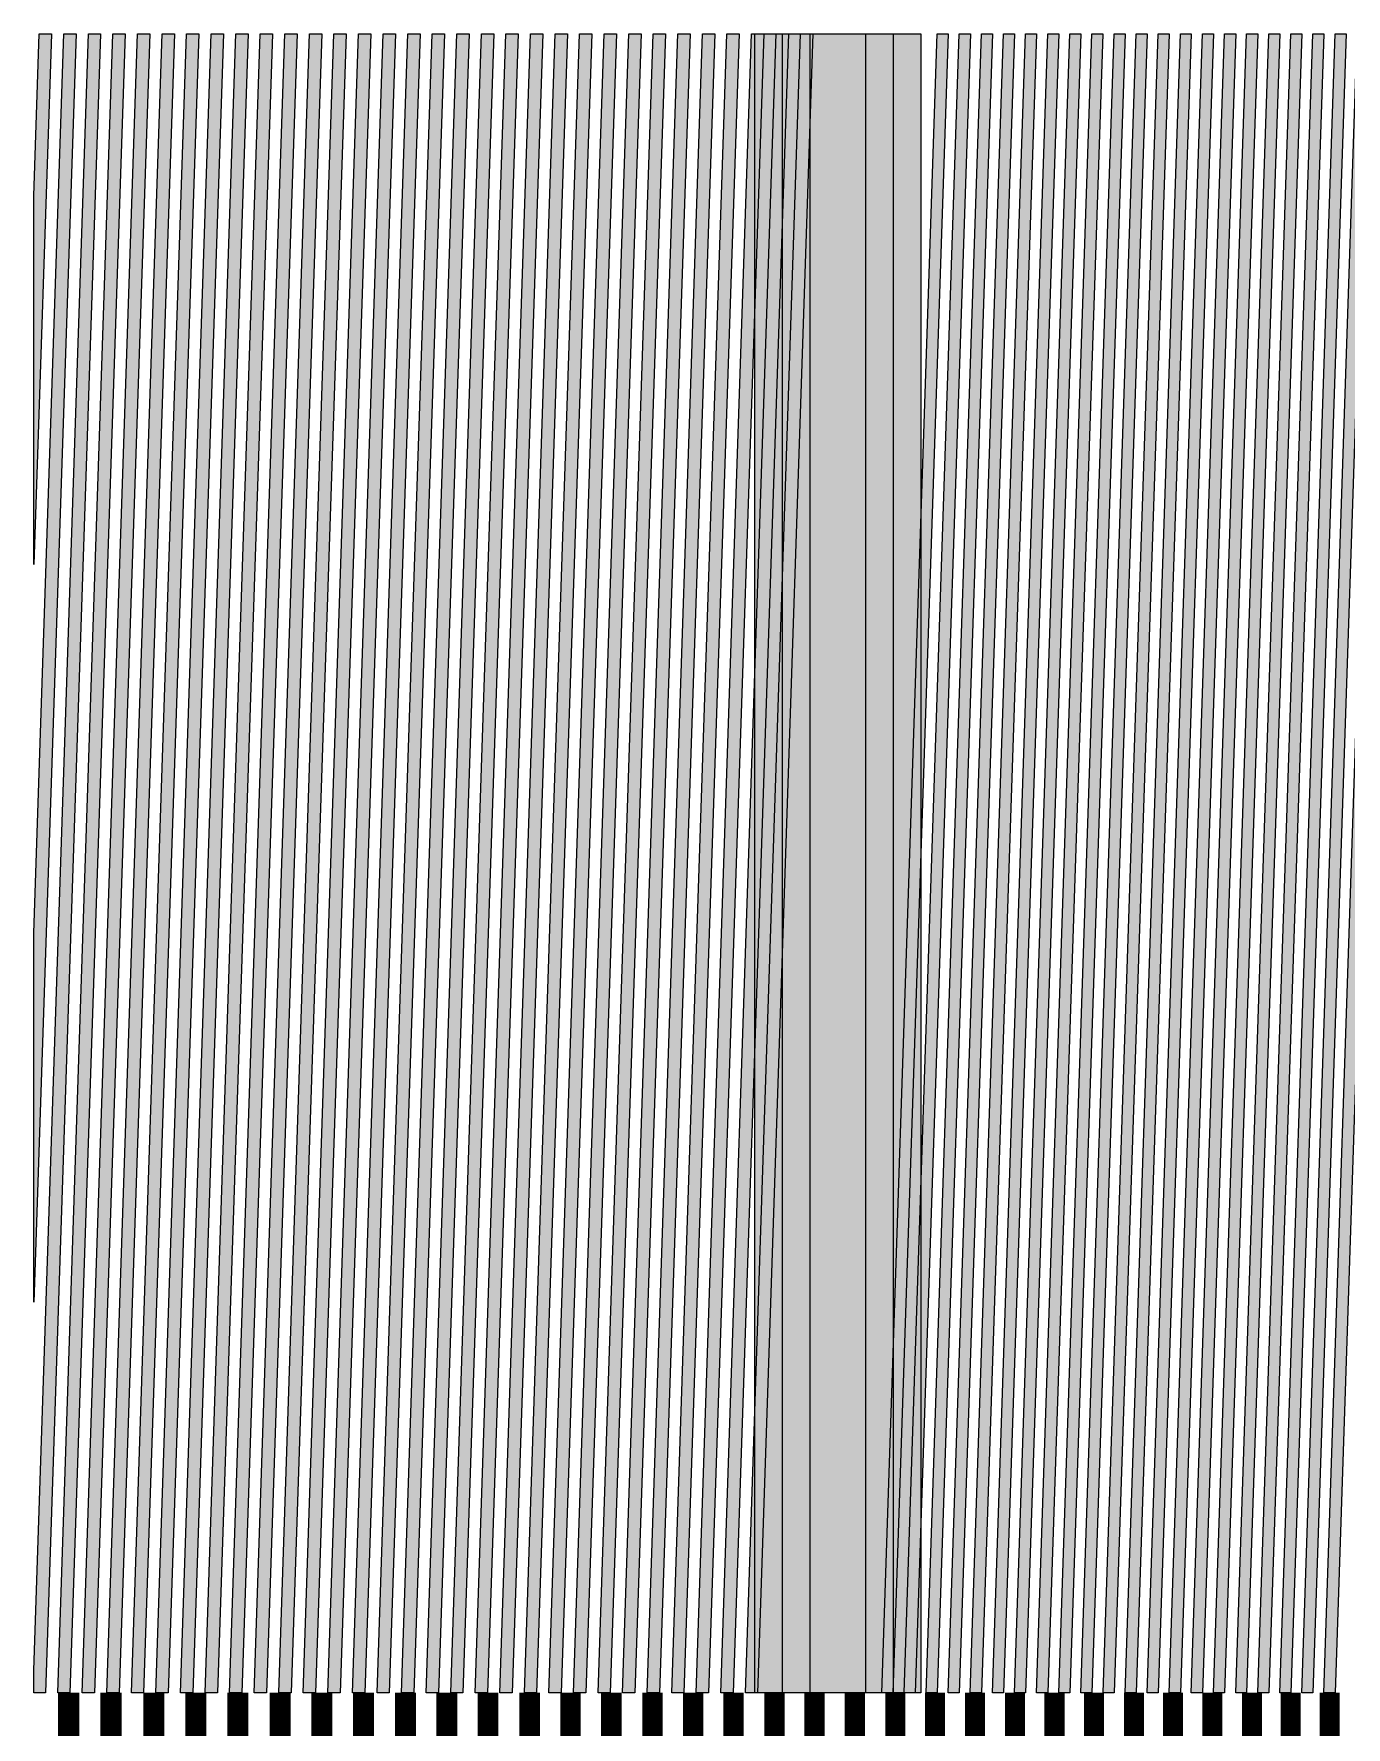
# Model space of a CAD drawing. Header units: millimetres. Extents: x 0 to 420, y 0 to 297.
# Drawn here: x 169.25 to 179.04, y 67.8 to 80.44 of the extents above; entities that cross this region are included whole.
import ezdxf

# ---------------------------------------------------------------- set-up
doc = ezdxf.new("R2010")
doc.units = ezdxf.units.MM
doc.layers.add('PERIPHERY', color=7, linetype='Continuous')

msp = doc.modelspace()

# ---------------------------------------------------------------- hatches: boundary and pattern name
at = {"layer": 'PERIPHERY', "true_color": 0x000000}
h = msp.add_hatch(color=7, dxfattribs=at)
h.dxf.hatch_style = 1
h.paths.add_polyline_path([(169.247, 79.23), (169.287, 80.438), (169.379, 80.438), (169.247, 76.478), (169.247, 79.23)])
h = msp.add_hatch(color=7, dxfattribs=at)
h.dxf.hatch_style = 1
h.paths.add_polyline_path([(169.247, 73.73), (169.47, 80.438), (169.562, 80.438), (169.247, 70.976), (169.247, 73.73)])
h = msp.add_hatch(color=7, dxfattribs=at)
h.dxf.hatch_style = 1
h.paths.add_polyline_path([(169.247, 68.229), (169.654, 80.438), (169.745, 80.438), (169.333, 68.062), (169.247, 68.062), (169.247, 68.229)])
h = msp.add_hatch(color=7, dxfattribs=at)
h.dxf.hatch_style = 1
h.paths.add_polyline_path([(169.837, 80.438), (169.929, 80.438), (169.516, 68.062), (169.425, 68.062), (169.837, 80.438)])
h = msp.add_hatch(color=7, dxfattribs=at)
h.dxf.hatch_style = 1
h.paths.add_polyline_path([(170.02, 80.438), (170.112, 80.438), (169.7, 68.062), (169.608, 68.062), (170.02, 80.438)])
h = msp.add_hatch(color=7, dxfattribs=at)
h.dxf.hatch_style = 1
h.paths.add_polyline_path([(170.204, 80.438), (170.296, 80.438), (169.883, 68.062), (169.791, 68.062), (170.204, 80.438)])
h = msp.add_hatch(color=7, dxfattribs=at)
h.dxf.hatch_style = 1
h.paths.add_polyline_path([(170.387, 80.438), (170.479, 80.438), (170.066, 68.062), (169.975, 68.062), (170.387, 80.438)])
h = msp.add_hatch(color=7, dxfattribs=at)
h.dxf.hatch_style = 1
h.paths.add_polyline_path([(170.57, 80.438), (170.662, 80.438), (170.25, 68.062), (170.158, 68.062), (170.57, 80.438)])
h = msp.add_hatch(color=7, dxfattribs=at)
h.dxf.hatch_style = 1
h.paths.add_polyline_path([(170.754, 80.438), (170.846, 80.438), (170.433, 68.062), (170.341, 68.062), (170.754, 80.438)])
h = msp.add_hatch(color=7, dxfattribs=at)
h.dxf.hatch_style = 1
h.paths.add_polyline_path([(170.937, 80.438), (171.029, 80.438), (170.617, 68.062), (170.525, 68.062), (170.937, 80.438)])
h = msp.add_hatch(color=7, dxfattribs=at)
h.dxf.hatch_style = 1
h.paths.add_polyline_path([(171.12, 80.438), (171.212, 80.438), (170.8, 68.062), (170.708, 68.062), (171.12, 80.438)])
h = msp.add_hatch(color=7, dxfattribs=at)
h.dxf.hatch_style = 1
h.paths.add_polyline_path([(171.304, 80.438), (171.396, 80.438), (170.983, 68.062), (170.891, 68.062), (171.304, 80.438)])
h = msp.add_hatch(color=7, dxfattribs=at)
h.dxf.hatch_style = 1
h.paths.add_polyline_path([(171.487, 80.438), (171.579, 80.438), (171.167, 68.062), (171.075, 68.062), (171.487, 80.438)])
h = msp.add_hatch(color=7, dxfattribs=at)
h.dxf.hatch_style = 1
h.paths.add_polyline_path([(171.671, 80.438), (171.762, 80.438), (171.35, 68.062), (171.258, 68.062), (171.671, 80.438)])
h = msp.add_hatch(color=7, dxfattribs=at)
h.dxf.hatch_style = 1
h.paths.add_polyline_path([(171.854, 80.438), (171.946, 80.438), (171.533, 68.062), (171.442, 68.062), (171.854, 80.438)])
h = msp.add_hatch(color=7, dxfattribs=at)
h.dxf.hatch_style = 1
h.paths.add_polyline_path([(172.037, 80.438), (172.129, 80.438), (171.716, 68.062), (171.625, 68.062), (172.037, 80.438)])
h = msp.add_hatch(color=7, dxfattribs=at)
h.dxf.hatch_style = 1
h.paths.add_polyline_path([(172.22, 80.438), (172.312, 80.438), (171.9, 68.062), (171.808, 68.062), (172.22, 80.438)])
h = msp.add_hatch(color=7, dxfattribs=at)
h.dxf.hatch_style = 1
h.paths.add_polyline_path([(172.404, 80.438), (172.495, 80.438), (172.083, 68.062), (171.991, 68.062), (172.404, 80.438)])
h = msp.add_hatch(color=7, dxfattribs=at)
h.dxf.hatch_style = 1
h.paths.add_polyline_path([(172.587, 80.438), (172.679, 80.438), (172.266, 68.062), (172.174, 68.062), (172.587, 80.438)])
h = msp.add_hatch(color=7, dxfattribs=at)
h.dxf.hatch_style = 1
h.paths.add_polyline_path([(172.77, 80.438), (172.862, 80.438), (172.449, 68.062), (172.358, 68.062), (172.77, 80.438)])
h = msp.add_hatch(color=7, dxfattribs=at)
h.dxf.hatch_style = 1
h.paths.add_polyline_path([(172.954, 80.438), (173.045, 80.438), (172.633, 68.062), (172.541, 68.062), (172.954, 80.438)])
h = msp.add_hatch(color=7, dxfattribs=at)
h.dxf.hatch_style = 1
h.paths.add_polyline_path([(173.137, 80.438), (173.229, 80.438), (172.816, 68.062), (172.725, 68.062), (173.137, 80.438)])
h = msp.add_hatch(color=7, dxfattribs=at)
h.dxf.hatch_style = 1
h.paths.add_polyline_path([(173.32, 80.438), (173.412, 80.438), (172.999, 68.062), (172.908, 68.062), (173.32, 80.438)])
h = msp.add_hatch(color=7, dxfattribs=at)
h.dxf.hatch_style = 1
h.paths.add_polyline_path([(173.504, 80.438), (173.595, 80.438), (173.183, 68.062), (173.091, 68.062), (173.504, 80.438)])
h = msp.add_hatch(color=7, dxfattribs=at)
h.dxf.hatch_style = 1
h.paths.add_polyline_path([(173.687, 80.438), (173.779, 80.438), (173.366, 68.062), (173.275, 68.062), (173.687, 80.438)])
h = msp.add_hatch(color=7, dxfattribs=at)
h.dxf.hatch_style = 1
h.paths.add_polyline_path([(173.87, 80.438), (173.962, 80.438), (173.549, 68.062), (173.458, 68.062), (173.87, 80.438)])
h = msp.add_hatch(color=7, dxfattribs=at)
h.dxf.hatch_style = 1
h.paths.add_polyline_path([(174.054, 80.438), (174.146, 80.438), (173.733, 68.062), (173.641, 68.062), (174.054, 80.438)])
h = msp.add_hatch(color=7, dxfattribs=at)
h.dxf.hatch_style = 1
h.paths.add_polyline_path([(174.237, 80.438), (174.329, 80.438), (173.916, 68.062), (173.825, 68.062), (174.237, 80.438)])
h = msp.add_hatch(color=7, dxfattribs=at)
h.dxf.hatch_style = 1
h.paths.add_polyline_path([(174.42, 80.438), (174.512, 80.438), (174.099, 68.062), (174.008, 68.062), (174.42, 80.438)])
h = msp.add_hatch(color=7, dxfattribs=at)
h.dxf.hatch_style = 1
h.paths.add_polyline_path([(174.604, 80.438), (174.695, 80.438), (174.283, 68.062), (174.191, 68.062), (174.604, 80.438)])
h = msp.add_hatch(color=7, dxfattribs=at)
h.dxf.hatch_style = 1
h.paths.add_polyline_path([(174.787, 80.438), (174.879, 80.438), (174.466, 68.062), (174.374, 68.062), (174.787, 80.438)])
h = msp.add_hatch(color=7, dxfattribs=at)
h.dxf.hatch_style = 1
h.paths.add_polyline_path([(174.97, 80.438), (175.062, 80.438), (174.649, 68.062), (174.558, 68.062), (174.97, 80.438)])
h = msp.add_hatch(color=7, dxfattribs=at)
h.dxf.hatch_style = 1
h.paths.add_polyline_path([(174.628, 80.438), (175.453, 80.438), (175.453, 68.062), (174.628, 68.062), (174.628, 80.438)])
h = msp.add_hatch(color=7, dxfattribs=at)
h.dxf.hatch_style = 1
h.paths.add_polyline_path([(174.834, 80.438), (175.66, 80.438), (175.66, 68.062), (174.834, 68.062), (174.834, 80.438)])
h = msp.add_hatch(color=7, dxfattribs=at)
h.dxf.hatch_style = 1
h.paths.add_polyline_path([(175.041, 80.438), (175.866, 80.438), (175.866, 68.062), (175.041, 68.062), (175.041, 80.438)])
h = msp.add_hatch(color=7, dxfattribs=at)
h.dxf.hatch_style = 1
h.paths.add_polyline_path([(175.989, 80.438), (176.072, 80.438), (175.659, 68.062), (175.577, 68.062), (175.989, 80.438)])
h = msp.add_hatch(color=7, dxfattribs=at)
h.dxf.hatch_style = 1
h.paths.add_polyline_path([(176.154, 80.438), (176.237, 80.438), (175.824, 68.062), (175.742, 68.062), (176.154, 80.438)])
h = msp.add_hatch(color=7, dxfattribs=at)
h.dxf.hatch_style = 1
h.paths.add_polyline_path([(176.319, 80.438), (176.402, 80.438), (175.989, 68.062), (175.907, 68.062), (176.319, 80.438)])
h = msp.add_hatch(color=7, dxfattribs=at)
h.dxf.hatch_style = 1
h.paths.add_polyline_path([(176.484, 80.438), (176.566, 80.438), (176.154, 68.062), (176.072, 68.062), (176.484, 80.438)])
h = msp.add_hatch(color=7, dxfattribs=at)
h.dxf.hatch_style = 1
h.paths.add_polyline_path([(176.649, 80.438), (176.731, 80.438), (176.319, 68.062), (176.236, 68.062), (176.649, 80.438)])
h = msp.add_hatch(color=7, dxfattribs=at)
h.dxf.hatch_style = 1
h.paths.add_polyline_path([(176.814, 80.438), (176.896, 80.438), (176.484, 68.062), (176.401, 68.062), (176.814, 80.438)])
h = msp.add_hatch(color=7, dxfattribs=at)
h.dxf.hatch_style = 1
h.paths.add_polyline_path([(176.979, 80.438), (177.061, 80.438), (176.649, 68.062), (176.566, 68.062), (176.979, 80.438)])
h = msp.add_hatch(color=7, dxfattribs=at)
h.dxf.hatch_style = 1
h.paths.add_polyline_path([(177.144, 80.438), (177.226, 80.438), (176.814, 68.062), (176.731, 68.062), (177.144, 80.438)])
h = msp.add_hatch(color=7, dxfattribs=at)
h.dxf.hatch_style = 1
h.paths.add_polyline_path([(177.309, 80.438), (177.391, 80.438), (176.979, 68.062), (176.896, 68.062), (177.309, 80.438)])
h = msp.add_hatch(color=7, dxfattribs=at)
h.dxf.hatch_style = 1
h.paths.add_polyline_path([(177.474, 80.438), (177.556, 80.438), (177.144, 68.062), (177.062, 68.062), (177.474, 80.438)])
h = msp.add_hatch(color=7, dxfattribs=at)
h.dxf.hatch_style = 1
h.paths.add_polyline_path([(177.639, 80.438), (177.721, 80.438), (177.309, 68.062), (177.227, 68.062), (177.639, 80.438)])
h = msp.add_hatch(color=7, dxfattribs=at)
h.dxf.hatch_style = 1
h.paths.add_polyline_path([(177.804, 80.438), (177.886, 80.438), (177.474, 68.062), (177.392, 68.062), (177.804, 80.438)])
h = msp.add_hatch(color=7, dxfattribs=at)
h.dxf.hatch_style = 1
h.paths.add_polyline_path([(177.969, 80.438), (178.051, 80.438), (177.639, 68.062), (177.556, 68.062), (177.969, 80.438)])
h = msp.add_hatch(color=7, dxfattribs=at)
h.dxf.hatch_style = 1
h.paths.add_polyline_path([(178.134, 80.438), (178.217, 80.438), (177.804, 68.062), (177.721, 68.062), (178.134, 80.438)])
h = msp.add_hatch(color=7, dxfattribs=at)
h.dxf.hatch_style = 1
h.paths.add_polyline_path([(178.299, 80.438), (178.382, 80.438), (177.969, 68.062), (177.886, 68.062), (178.299, 80.438)])
h = msp.add_hatch(color=7, dxfattribs=at)
h.dxf.hatch_style = 1
h.paths.add_polyline_path([(178.464, 80.438), (178.547, 80.438), (178.134, 68.062), (178.052, 68.062), (178.464, 80.438)])
h = msp.add_hatch(color=7, dxfattribs=at)
h.dxf.hatch_style = 1
h.paths.add_polyline_path([(178.629, 80.438), (178.711, 80.438), (178.299, 68.062), (178.217, 68.062), (178.629, 80.438)])
h = msp.add_hatch(color=7, dxfattribs=at)
h.dxf.hatch_style = 1
h.paths.add_polyline_path([(178.794, 80.438), (178.876, 80.438), (178.464, 68.062), (178.382, 68.062), (178.794, 80.438)])
h = msp.add_hatch(color=7, dxfattribs=at)
h.dxf.hatch_style = 1
h.paths.add_polyline_path([(178.959, 80.438), (179.041, 80.438), (178.629, 68.062), (178.546, 68.062), (178.959, 80.438)])
h = msp.add_hatch(color=7, dxfattribs=at)
h.dxf.hatch_style = 1
h.paths.add_polyline_path([(179.124, 80.438), (179.206, 80.438), (178.794, 68.062), (178.711, 68.062), (179.124, 80.438)])
h = msp.add_hatch(color=7, dxfattribs=at)
h.dxf.hatch_style = 1
h.paths.add_polyline_path([(179.289, 80.438), (179.371, 80.438), (178.959, 68.062), (178.876, 68.062), (179.289, 80.438)])

# ---------------------------------------------------------------- linework, layer by layer
at = {"layer": 'PERIPHERY', "color": 250}
for points in [[(169.247, 79.23), (169.287, 80.438), (169.379, 80.438), (169.247, 76.478), (169.247, 79.23)], [(169.247, 73.73), (169.47, 80.438), (169.562, 80.438), (169.247, 70.976), (169.247, 73.73)], [(169.247, 68.229), (169.654, 80.438), (169.745, 80.438), (169.333, 68.062), (169.247, 68.062), (169.247, 68.229)], [(169.837, 80.438), (169.929, 80.438), (169.516, 68.062), (169.425, 68.062), (169.837, 80.438)], [(170.02, 80.438), (170.112, 80.438), (169.7, 68.062), (169.608, 68.062), (170.02, 80.438)], [(170.204, 80.438), (170.296, 80.438), (169.883, 68.062), (169.791, 68.062), (170.204, 80.438)], [(170.387, 80.438), (170.479, 80.438), (170.066, 68.062), (169.975, 68.062), (170.387, 80.438)], [(170.57, 80.438), (170.662, 80.438), (170.25, 68.062), (170.158, 68.062), (170.57, 80.438)], [(170.754, 80.438), (170.846, 80.438), (170.433, 68.062), (170.341, 68.062), (170.754, 80.438)], [(170.937, 80.438), (171.029, 80.438), (170.617, 68.062), (170.525, 68.062), (170.937, 80.438)], [(171.12, 80.438), (171.212, 80.438), (170.8, 68.062), (170.708, 68.062), (171.12, 80.438)], [(171.304, 80.438), (171.396, 80.438), (170.983, 68.062), (170.891, 68.062), (171.304, 80.438)], [(171.487, 80.438), (171.579, 80.438), (171.167, 68.062), (171.075, 68.062), (171.487, 80.438)], [(171.671, 80.438), (171.762, 80.438), (171.35, 68.062), (171.258, 68.062), (171.671, 80.438)], [(171.854, 80.438), (171.946, 80.438), (171.533, 68.062), (171.442, 68.062), (171.854, 80.438)], [(172.037, 80.438), (172.129, 80.438), (171.716, 68.062), (171.625, 68.062), (172.037, 80.438)], [(172.22, 80.438), (172.312, 80.438), (171.9, 68.062), (171.808, 68.062), (172.22, 80.438)], [(172.404, 80.438), (172.495, 80.438), (172.083, 68.062), (171.991, 68.062), (172.404, 80.438)], [(172.587, 80.438), (172.679, 80.438), (172.266, 68.062), (172.174, 68.062), (172.587, 80.438)], [(172.77, 80.438), (172.862, 80.438), (172.449, 68.062), (172.358, 68.062), (172.77, 80.438)], [(172.954, 80.438), (173.045, 80.438), (172.633, 68.062), (172.541, 68.062), (172.954, 80.438)], [(173.137, 80.438), (173.229, 80.438), (172.816, 68.062), (172.725, 68.062), (173.137, 80.438)], [(173.32, 80.438), (173.412, 80.438), (172.999, 68.062), (172.908, 68.062), (173.32, 80.438)], [(173.504, 80.438), (173.595, 80.438), (173.183, 68.062), (173.091, 68.062), (173.504, 80.438)], [(173.687, 80.438), (173.779, 80.438), (173.366, 68.062), (173.275, 68.062), (173.687, 80.438)], [(173.87, 80.438), (173.962, 80.438), (173.549, 68.062), (173.458, 68.062), (173.87, 80.438)], [(174.054, 80.438), (174.146, 80.438), (173.733, 68.062), (173.641, 68.062), (174.054, 80.438)], [(174.237, 80.438), (174.329, 80.438), (173.916, 68.062), (173.825, 68.062), (174.237, 80.438)], [(174.42, 80.438), (174.512, 80.438), (174.099, 68.062), (174.008, 68.062), (174.42, 80.438)], [(174.604, 80.438), (174.695, 80.438), (174.283, 68.062), (174.191, 68.062), (174.604, 80.438)], [(174.787, 80.438), (174.879, 80.438), (174.466, 68.062), (174.374, 68.062), (174.787, 80.438)], [(174.97, 80.438), (175.062, 80.438), (174.649, 68.062), (174.558, 68.062), (174.97, 80.438)], [(174.628, 80.438), (175.453, 80.438), (175.453, 68.062), (174.628, 68.062), (174.628, 80.438)], [(174.834, 80.438), (175.66, 80.438), (175.66, 68.062), (174.834, 68.062), (174.834, 80.438)], [(175.041, 80.438), (175.866, 80.438), (175.866, 68.062), (175.041, 68.062), (175.041, 80.438)], [(175.989, 80.438), (176.072, 80.438), (175.659, 68.062), (175.577, 68.062), (175.989, 80.438)], [(176.154, 80.438), (176.237, 80.438), (175.824, 68.062), (175.742, 68.062), (176.154, 80.438)], [(176.319, 80.438), (176.402, 80.438), (175.989, 68.062), (175.907, 68.062), (176.319, 80.438)], [(176.484, 80.438), (176.566, 80.438), (176.154, 68.062), (176.072, 68.062), (176.484, 80.438)], [(176.649, 80.438), (176.731, 80.438), (176.319, 68.062), (176.236, 68.062), (176.649, 80.438)], [(176.814, 80.438), (176.896, 80.438), (176.484, 68.062), (176.401, 68.062), (176.814, 80.438)], [(176.979, 80.438), (177.061, 80.438), (176.649, 68.062), (176.566, 68.062), (176.979, 80.438)], [(177.144, 80.438), (177.226, 80.438), (176.814, 68.062), (176.731, 68.062), (177.144, 80.438)], [(177.309, 80.438), (177.391, 80.438), (176.979, 68.062), (176.896, 68.062), (177.309, 80.438)], [(177.474, 80.438), (177.556, 80.438), (177.144, 68.062), (177.062, 68.062), (177.474, 80.438)], [(177.639, 80.438), (177.721, 80.438), (177.309, 68.062), (177.227, 68.062), (177.639, 80.438)], [(177.804, 80.438), (177.886, 80.438), (177.474, 68.062), (177.392, 68.062), (177.804, 80.438)], [(177.969, 80.438), (178.051, 80.438), (177.639, 68.062), (177.556, 68.062), (177.969, 80.438)], [(178.134, 80.438), (178.217, 80.438), (177.804, 68.062), (177.721, 68.062), (178.134, 80.438)], [(178.299, 80.438), (178.382, 80.438), (177.969, 68.062), (177.886, 68.062), (178.299, 80.438)], [(178.464, 80.438), (178.547, 80.438), (178.134, 68.062), (178.052, 68.062), (178.464, 80.438)], [(178.629, 80.438), (178.711, 80.438), (178.299, 68.062), (178.217, 68.062), (178.629, 80.438)], [(178.794, 80.438), (178.876, 80.438), (178.464, 68.062), (178.382, 68.062), (178.794, 80.438)], [(178.959, 80.438), (179.041, 80.438), (178.629, 68.062), (178.546, 68.062), (178.959, 80.438)], [(179.124, 80.438), (179.206, 80.438), (178.794, 68.062), (178.711, 68.062), (179.124, 80.438)], [(179.289, 80.438), (179.371, 80.438), (178.959, 68.062), (178.876, 68.062), (179.289, 80.438)]]:
    msp.add_lwpolyline(points, close=True, dxfattribs=at)
at = {"layer": 'PERIPHERY', "color": 250, "lineweight": 35}
for points, const_width in [([(169.507, 68.062), (169.507, 55.687)], 0.159), ([(169.823, 68.062), (169.823, 55.687)], 0.159), ([(170.143, 68.062), (170.143, 55.687)], 0.157), ([(170.456, 68.062), (170.456, 55.687)], 0.157), ([(170.77, 68.062), (170.77, 55.687)], 0.157), ([(171.086, 68.062), (171.086, 55.687)], 0.156), ([(171.397, 68.062), (171.397, 55.687)], 0.156), ([(171.707, 68.062), (171.707, 55.687)], 0.156), ([(172.021, 68.062), (172.021, 55.687)], 0.155), ([(172.329, 68.062), (172.329, 55.687)], 0.155), ([(172.636, 68.062), (172.636, 55.687)], 0.155), ([(172.947, 68.062), (172.947, 55.687)], 0.153), ([(173.252, 68.062), (173.252, 55.687)], 0.153), ([(173.557, 68.062), (173.557, 55.687)], 0.153), ([(173.865, 68.062), (173.865, 55.687)], 0.152), ([(174.167, 68.062), (174.167, 55.687)], 0.152), ([(174.469, 68.062), (174.469, 55.687)], 0.152), ([(174.774, 68.062), (174.774, 55.687)], 0.151), ([(175.074, 68.062), (175.074, 55.687)], 0.151), ([(175.374, 68.062), (175.374, 55.687)], 0.151), ([(175.676, 68.062), (175.676, 55.687)], 0.15), ([(175.973, 68.062), (175.973, 55.687)], 0.15), ([(176.271, 68.062), (176.271, 55.687)], 0.15), ([(176.57, 68.062), (176.57, 55.687)], 0.15), ([(176.865, 68.062), (176.865, 55.687)], 0.15), ([(177.16, 68.062), (177.16, 55.687)], 0.15), ([(177.458, 68.062), (177.458, 55.687)], 0.15), ([(177.75, 68.062), (177.75, 55.687)], 0.15), ([(178.043, 68.062), (178.043, 55.687)], 0.15), ([(178.338, 68.062), (178.338, 55.687)], 0.15), ([(178.628, 68.062), (178.628, 55.687)], 0.15), ([(178.918, 68.062), (178.918, 55.687)], 0.15)]:
    msp.add_lwpolyline(points, dxfattribs=dict(at, const_width=const_width))
at = {"layer": 'PERIPHERY', "color": 250, "true_color": 0x000000}
for points in [[(169.247, 79.23), (169.247, 76.478), (169.379, 80.438)], [(169.379, 80.438), (169.287, 80.438), (169.247, 79.23)], [(169.247, 73.73), (169.247, 70.976), (169.562, 80.438)], [(169.562, 80.438), (169.47, 80.438), (169.247, 73.73)], [(169.247, 68.229), (169.333, 68.062), (169.745, 80.438)], [(169.745, 80.438), (169.654, 80.438), (169.247, 68.229)], [(169.837, 80.438), (169.425, 68.062), (169.516, 68.062)], [(169.516, 68.062), (169.929, 80.438), (169.837, 80.438)], [(170.02, 80.438), (169.608, 68.062), (169.7, 68.062)], [(169.7, 68.062), (170.112, 80.438), (170.02, 80.438)], [(170.204, 80.438), (169.791, 68.062), (169.883, 68.062)], [(169.883, 68.062), (170.296, 80.438), (170.204, 80.438)], [(170.387, 80.438), (169.975, 68.062), (170.066, 68.062)], [(170.066, 68.062), (170.479, 80.438), (170.387, 80.438)], [(170.57, 80.438), (170.158, 68.062), (170.25, 68.062)], [(170.25, 68.062), (170.662, 80.438), (170.57, 80.438)], [(170.754, 80.438), (170.341, 68.062), (170.433, 68.062)], [(170.433, 68.062), (170.846, 80.438), (170.754, 80.438)], [(170.937, 80.438), (170.525, 68.062), (170.617, 68.062)], [(170.617, 68.062), (171.029, 80.438), (170.937, 80.438)], [(171.12, 80.438), (170.708, 68.062), (170.8, 68.062)], [(170.8, 68.062), (171.212, 80.438), (171.12, 80.438)], [(171.304, 80.438), (170.891, 68.062), (170.983, 68.062)], [(170.983, 68.062), (171.396, 80.438), (171.304, 80.438)], [(171.487, 80.438), (171.075, 68.062), (171.167, 68.062)], [(171.167, 68.062), (171.579, 80.438), (171.487, 80.438)], [(171.671, 80.438), (171.258, 68.062), (171.35, 68.062)], [(171.35, 68.062), (171.762, 80.438), (171.671, 80.438)], [(171.854, 80.438), (171.442, 68.062), (171.533, 68.062)], [(171.533, 68.062), (171.946, 80.438), (171.854, 80.438)], [(172.037, 80.438), (171.625, 68.062), (171.716, 68.062)], [(171.716, 68.062), (172.129, 80.438), (172.037, 80.438)], [(172.22, 80.438), (171.808, 68.062), (171.9, 68.062)], [(171.9, 68.062), (172.312, 80.438), (172.22, 80.438)], [(172.404, 80.438), (171.991, 68.062), (172.083, 68.062)], [(172.083, 68.062), (172.495, 80.438), (172.404, 80.438)], [(172.587, 80.438), (172.174, 68.062), (172.266, 68.062)], [(172.266, 68.062), (172.679, 80.438), (172.587, 80.438)], [(172.77, 80.438), (172.358, 68.062), (172.449, 68.062)], [(172.449, 68.062), (172.862, 80.438), (172.77, 80.438)], [(172.954, 80.438), (172.541, 68.062), (172.633, 68.062)], [(172.633, 68.062), (173.045, 80.438), (172.954, 80.438)], [(173.137, 80.438), (172.725, 68.062), (172.816, 68.062)], [(172.816, 68.062), (173.229, 80.438), (173.137, 80.438)], [(173.32, 80.438), (172.908, 68.062), (172.999, 68.062)], [(172.999, 68.062), (173.412, 80.438), (173.32, 80.438)], [(173.504, 80.438), (173.091, 68.062), (173.183, 68.062)], [(173.183, 68.062), (173.595, 80.438), (173.504, 80.438)], [(173.687, 80.438), (173.275, 68.062), (173.366, 68.062)], [(173.366, 68.062), (173.779, 80.438), (173.687, 80.438)], [(173.87, 80.438), (173.458, 68.062), (173.549, 68.062)], [(173.549, 68.062), (173.962, 80.438), (173.87, 80.438)], [(174.054, 80.438), (173.641, 68.062), (173.733, 68.062)], [(173.733, 68.062), (174.146, 80.438), (174.054, 80.438)], [(174.237, 80.438), (173.825, 68.062), (173.916, 68.062)], [(173.916, 68.062), (174.329, 80.438), (174.237, 80.438)], [(174.42, 80.438), (174.008, 68.062), (174.099, 68.062)], [(174.099, 68.062), (174.512, 80.438), (174.42, 80.438)], [(174.604, 80.438), (174.191, 68.062), (174.283, 68.062)], [(174.283, 68.062), (174.695, 80.438), (174.604, 80.438)], [(174.787, 80.438), (174.374, 68.062), (174.466, 68.062)], [(174.466, 68.062), (174.879, 80.438), (174.787, 80.438)], [(174.97, 80.438), (174.558, 68.062), (174.649, 68.062)], [(174.628, 80.438), (174.628, 68.062), (175.453, 68.062)], [(175.453, 68.062), (175.453, 80.438), (174.628, 80.438)], [(174.649, 68.062), (175.062, 80.438), (174.97, 80.438)], [(174.834, 80.438), (174.834, 68.062), (175.66, 68.062)], [(175.66, 68.062), (175.66, 80.438), (174.834, 80.438)], [(175.041, 80.438), (175.041, 68.062), (175.866, 68.062)], [(175.866, 68.062), (175.866, 80.438), (175.041, 80.438)], [(175.989, 80.438), (175.577, 68.062), (175.659, 68.062)], [(175.659, 68.062), (176.072, 80.438), (175.989, 80.438)], [(176.154, 80.438), (175.742, 68.062), (175.824, 68.062)], [(175.824, 68.062), (176.237, 80.438), (176.154, 80.438)], [(176.319, 80.438), (175.907, 68.062), (175.989, 68.062)], [(175.989, 68.062), (176.402, 80.438), (176.319, 80.438)], [(176.484, 80.438), (176.072, 68.062), (176.154, 68.062)], [(176.154, 68.062), (176.566, 80.438), (176.484, 80.438)], [(176.649, 80.438), (176.236, 68.062), (176.319, 68.062)], [(176.319, 68.062), (176.731, 80.438), (176.649, 80.438)], [(176.814, 80.438), (176.401, 68.062), (176.484, 68.062)], [(176.484, 68.062), (176.896, 80.438), (176.814, 80.438)], [(176.979, 80.438), (176.566, 68.062), (176.649, 68.062)], [(176.649, 68.062), (177.061, 80.438), (176.979, 80.438)], [(177.144, 80.438), (176.731, 68.062), (176.814, 68.062)], [(176.814, 68.062), (177.226, 80.438), (177.144, 80.438)], [(177.309, 80.438), (176.896, 68.062), (176.979, 68.062)], [(176.979, 68.062), (177.391, 80.438), (177.309, 80.438)], [(177.474, 80.438), (177.062, 68.062), (177.144, 68.062)], [(177.144, 68.062), (177.556, 80.438), (177.474, 80.438)], [(177.639, 80.438), (177.227, 68.062), (177.309, 68.062)], [(177.309, 68.062), (177.721, 80.438), (177.639, 80.438)], [(177.804, 80.438), (177.392, 68.062), (177.474, 68.062)], [(177.474, 68.062), (177.886, 80.438), (177.804, 80.438)], [(177.969, 80.438), (177.556, 68.062), (177.639, 68.062)], [(177.639, 68.062), (178.051, 80.438), (177.969, 80.438)], [(178.134, 80.438), (177.721, 68.062), (177.804, 68.062)], [(177.804, 68.062), (178.217, 80.438), (178.134, 80.438)], [(178.299, 80.438), (177.886, 68.062), (177.969, 68.062)], [(177.969, 68.062), (178.382, 80.438), (178.299, 80.438)], [(178.464, 80.438), (178.052, 68.062), (178.134, 68.062)], [(178.134, 68.062), (178.547, 80.438), (178.464, 80.438)], [(178.629, 80.438), (178.217, 68.062), (178.299, 68.062)], [(178.299, 68.062), (178.711, 80.438), (178.629, 80.438)], [(178.794, 80.438), (178.382, 68.062), (178.464, 68.062)], [(178.464, 68.062), (178.876, 80.438), (178.794, 80.438)], [(178.959, 80.438), (178.546, 68.062), (178.629, 68.062)], [(178.629, 68.062), (179.041, 80.438), (178.959, 80.438)], [(179.124, 80.438), (178.711, 68.062), (178.794, 68.062)], [(178.794, 68.062), (179.206, 80.438), (179.124, 80.438)], [(179.289, 80.438), (178.876, 68.062), (178.959, 68.062)], [(178.959, 68.062), (179.371, 80.438), (179.289, 80.438)], [(169.247, 68.229), (169.247, 68.062), (169.333, 68.062)]]:
    msp.add_solid(points, dxfattribs=at)

doc.saveas('drawing.dxf')
